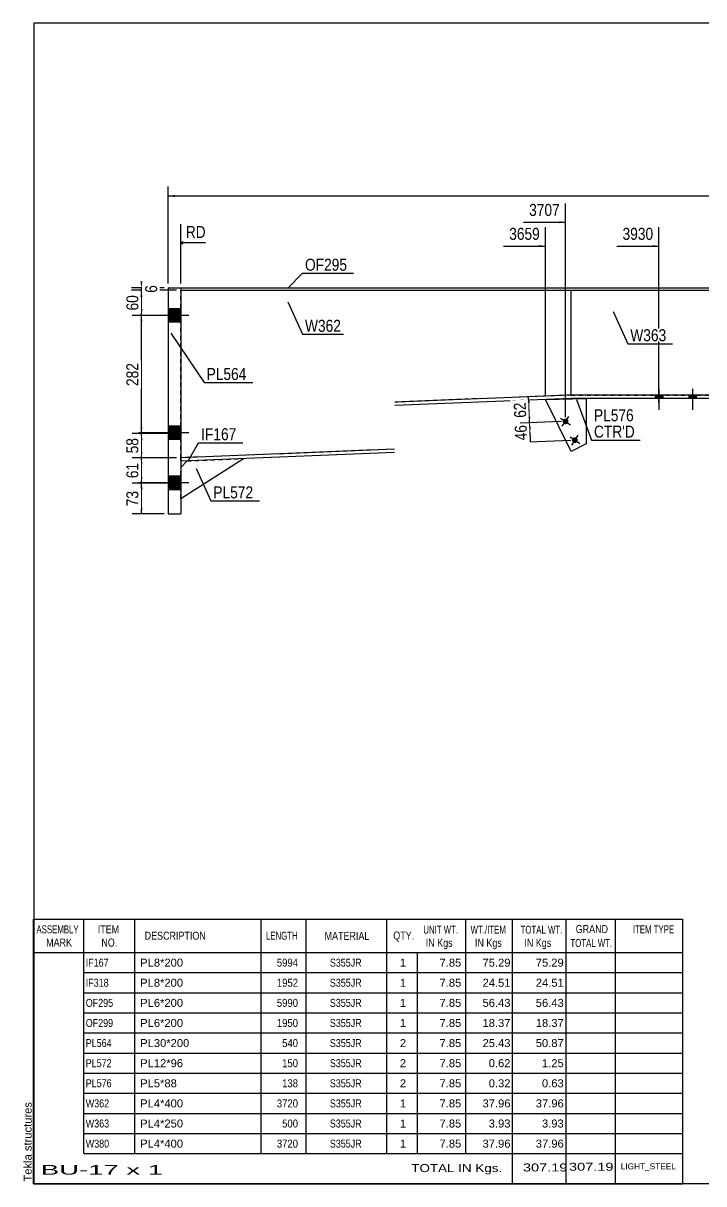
# Model space of a CAD drawing. Header units: millimetres. Extents: x -38 to 365, y -193 to 84.
# Drawn here: x -37.6 to 124.9, y -193.3 to 83.7 of the extents above; entities that cross this region are included whole.
import ezdxf

# ---------------------------------------------------------------- set-up
doc = ezdxf.new("R2010")
doc.units = ezdxf.units.MM
doc.linetypes.add('DXK_LINE_DOT1', pattern=[1.8814, 0.9407, -0.9407])
doc.styles.add('Arial', font='ARIAL.TTF', dxfattribs={"height": 0.2})
doc.styles.add('Arial Narrow', font='ARIALN.TTF', dxfattribs={"height": 0.2})

# ---------------------------------------------------------------- blocks, each defined once
blk = doc.blocks.new('Unknown-629104508-1211')
at = {"color": 5, "linetype": 'Continuous'}
for p, q in [((364.89, 83.75), (-35.11, 83.75)), ((-35.11, 83.75), (-35.11, -193.25)), ((364.89, -193.25), (364.89, 83.75)), ((-35.11, -193.25), (364.89, -193.25))]:
    blk.add_line(p, q, dxfattribs=at)
at = {"color": 174, "linetype": 'Continuous', "style": 'Arial'}
blk.add_text('Tekla structures', height=1.9102, rotation=90, dxfattribs=at).set_placement((-35.61, -192.75))
blk = doc.blocks.new('Part-629104508-1279 - 1232')
at = {"color": 2, "linetype": 'Continuous'}
for p, q in [((93.15, 20), (93.15, -5)), ((143.15, 20), (143.15, -5))]:
    blk.add_line(p, q, dxfattribs=at)
at = {"color": 7, "linetype": 'DXK_LINE_DOT1'}
for p, q in [((93.15, 20), (143.15, 20)), ((93.15, -5), (143.15, -5))]:
    blk.add_line(p, q, dxfattribs=at)
blk = doc.blocks.new('Part-629104508-1257 - 1232')
at = {"color": 2, "linetype": 'Continuous'}
for p, q in [((0, 20.6), (0, 20)), ((0, 20.6), (50.99, 20.6)), ((0, 20), (50.99, 20)), ((51.09, 20.6), (185.21, 20.6)), ((51.09, 20), (185.21, 20)), ((185.31, 20.6), (221.34, 20.6)), ((185.31, 20), (221.34, 20)), ((221.34, 20.6), (221.34, 20))]:
    blk.add_line(p, q, dxfattribs=at)
blk = doc.blocks.new('Part-629104508-1404 - 1232')
at = {"color": 2, "linetype": 'Continuous'}
for p, q in [((14.99, -20.2), (0, -29.8)), ((0, -22.3), (1.5, -20.74))]:
    blk.add_line(p, q, dxfattribs=at)
at = {"color": 7, "linetype": 'DXK_LINE_DOT1'}
for p, q in [((1.5, -20.74), (14.99, -20.2)), ((0, -29.8), (0, -22.3))]:
    blk.add_line(p, q, dxfattribs=at)
blk = doc.blocks.new('Part-629104508-1345 - 1232')
at = {"color": 2, "linetype": 'Continuous'}
for p, q in [((93.15, -5), (51.09, -6.7)), ((143.15, -5), (93.15, -5)), ((185.21, -6.7), (143.15, -5)), ((93.17, -5.8), (51.09, -7.5)), ((143.13, -5.8), (93.17, -5.8)), ((185.21, -7.5), (143.13, -5.8)), ((221.34, -12.14), (185.31, -10.68)), ((221.31, -12.94), (185.31, -11.48)), ((221.34, -12.14), (221.31, -12.94)), ((50.99, -17.94), (0, -20)), ((50.99, -18.74), (0.03, -20.8)), ((0.03, -20.8), (0, -20))]:
    blk.add_line(p, q, dxfattribs=at)
blk = doc.blocks.new('Part-629104508-1399 - 1232')
at = {"color": 2, "linetype": 'Continuous'}
for p, q in [((-3, 20.6), (0, 20.6)), ((-3, 20.6), (-3, -33.4)), ((0, 20.6), (0, -33.4)), ((-3, -33.4), (0, -33.4))]:
    blk.add_line(p, q, dxfattribs=at)
blk = doc.blocks.new('Part-629104508-1420 - 1232')
at = {"color": 7, "linetype": 'DXK_LINE_DOT1'}
for p, q in [((0, -20), (0, 20)), ((0, 20), (50.99, 20)), ((51.09, 20), (93.15, 20)), ((93.15, -5), (51.09, -6.7)), ((50.99, -17.94), (0, -20))]:
    blk.add_line(p, q, dxfattribs=at)
at = {"color": 2, "linetype": 'Continuous'}
blk.add_line((93.15, 20), (93.15, -5), dxfattribs=at)
blk = doc.blocks.new('Bolt-629104508-1421 - 1232')
at = {"linetype": 'Continuous'}
for points in [[(115.05, -5), (113.25, -5), (113.25, -5.8), (115.05, -5.8)], [(115.05, -5), (113.25, -5), (113.25, -5.8), (115.05, -5.8)], [(123.05, -5), (121.25, -5), (121.25, -5.8), (123.05, -5.8)], [(123.05, -5), (121.25, -5), (121.25, -5.8), (123.05, -5.8)]]:
    blk.add_hatch(color=3, dxfattribs=at).paths.add_polyline_path(points)
at = {"color": 3, "linetype": 'Continuous'}
for p, q in [((113.25, -5), (113.25, -5.8)), ((113.25, -5), (113.25, -5.8)), ((114.15, -3.5), (114.15, -8.5)), ((114.15, -3.5), (114.15, -8.5)), ((115.05, -5), (115.05, -5.8)), ((115.05, -5), (115.05, -5.8)), ((121.25, -5), (121.25, -5.8)), ((121.25, -5), (121.25, -5.8)), ((122.15, -3.5), (122.15, -8.5)), ((122.15, -3.5), (122.15, -8.5)), ((123.05, -5), (123.05, -5.8)), ((123.05, -5), (123.05, -5.8))]:
    blk.add_line(p, q, dxfattribs=at)
blk = doc.blocks.new('Bolt-629104508-1423 - 1232')
at = {"linetype": 'Continuous'}
for points in [[(-3, 15.6), (-3, 12.4), (0, 12.4), (0, 15.6)], [(-3, 15.6), (-3, 12.4), (0, 12.4), (0, 15.6)], [(-3, -12.4), (-3, -15.6), (0, -15.6), (0, -12.4)], [(-3, -12.4), (-3, -15.6), (0, -15.6), (0, -12.4)], [(-3, -24.4), (-3, -27.6), (0, -27.6), (0, -24.4)], [(-3, -24.4), (-3, -27.6), (0, -27.6), (0, -24.4)]]:
    blk.add_hatch(color=3, dxfattribs=at).paths.add_polyline_path(points)
at = {"color": 3, "linetype": 'Continuous'}
for p, q in [((1.9, 14), (-10, 14)), ((1.9, 14), (-10, 14)), ((0, 15.6), (-3, 15.6)), ((0, 15.6), (-3, 15.6)), ((0, 12.4), (-3, 12.4)), ((0, 12.4), (-3, 12.4)), ((0, -12.4), (-3, -12.4)), ((0, -12.4), (-3, -12.4)), ((1.9, -14), (-10, -14)), ((1.9, -14), (-10, -14)), ((0, -15.6), (-3, -15.6)), ((0, -15.6), (-3, -15.6)), ((0, -24.4), (-3, -24.4)), ((0, -24.4), (-3, -24.4)), ((1.9, -26), (-10, -26)), ((1.9, -26), (-10, -26)), ((0, -27.6), (-3, -27.6)), ((0, -27.6), (-3, -27.6))]:
    blk.add_line(p, q, dxfattribs=at)
blk = doc.blocks.new('Part-629104508-1434 - 1232')
at = {"color": 2, "linetype": 'Continuous'}
for p, q in [((87.09, -6.05), (96.77, -5.8)), ((93.19, -18.46), (87.09, -6.05)), ((96.77, -5.8), (96.77, -16.67)), ((96.77, -16.67), (93.19, -18.46))]:
    blk.add_line(p, q, dxfattribs=at)
blk = doc.blocks.new('Bolt-629104508-1437 - 1232')
at = {"linetype": 'Continuous'}
blk.add_hatch(color=3, dxfattribs=at).paths.add_polyline_path([(94.47, -15.19, -1), (93.7, -16.36, -1)])
at = {"color": 3, "linetype": 'Continuous'}
for p, q in [((92.92, -15), (95.26, -16.55)), ((93.32, -16.94), (94.86, -14.61))]:
    blk.add_line(p, q, dxfattribs=at)
blk = doc.blocks.new('Bolt-629104508-1438 - 1232')
at = {"linetype": 'Continuous'}
blk.add_hatch(color=3, dxfattribs=at).paths.add_polyline_path([(92.24, -10.72, -1), (91.47, -11.89, -1)])
at = {"color": 3, "linetype": 'Continuous'}
for p, q in [((90.68, -10.53), (93.02, -12.08)), ((91.08, -12.47), (92.62, -10.14))]:
    blk.add_line(p, q, dxfattribs=at)
blk = doc.blocks.new('StraightDimension-629104508-3689 - 1232')
at = {"linetype": 'Continuous'}
blk.add_hatch(color=7, dxfattribs=at).paths.add_polyline_path([(112.65, 30.79), (114.15, 30.54), (112.65, 30.29)])
at = {"color": 7, "linetype": 'Continuous'}
for p, q in [((114.15, -6.9), (114.15, 35.04)), ((104.09, 30.54), (114.15, 30.54))]:
    blk.add_line(p, q, dxfattribs=at)
at = {"color": 0}
blk.add_wipeout([(113.37, 31.44), (113.37, 35.64), (104.86, 35.64), (104.86, 31.44)], dxfattribs=at)
at = {"color": 3, "style": 'Arial Narrow'}
blk.add_text('3930', height=2.863, dxfattribs=at).set_placement((105.46, 32.04))
blk = doc.blocks.new('StraightDimension-629104508-3303 - 1232')
at = {"linetype": 'Continuous'}
for points in [[(83.08, -13.16), (83.27, -11.65), (83.58, -13.14)], [(83.65, -14.7), (83.46, -16.21), (83.15, -14.72)]]:
    blk.add_hatch(color=7, dxfattribs=at).paths.add_polyline_path(points)
at = {"color": 7, "linetype": 'Continuous'}
for p, q in [((90.85, -11.35), (81.02, -11.74)), ((83.46, -16.21), (83.27, -11.65)), ((93.09, -15.82), (81.21, -16.3))]:
    blk.add_line(p, q, dxfattribs=at)
at = {"color": 0}
blk.add_wipeout([(83.12, -11.51), (78.92, -11.68), (79.12, -16.53), (83.31, -16.36)], dxfattribs=at)
at = {"color": 3, "style": 'Arial Narrow'}
blk.add_text('46', height=2.863, rotation=92.3092, dxfattribs=at).set_placement((82.69, -15.78))
blk = doc.blocks.new('StraightDimension-629104508-1536 - 1232')
at = {"linetype": 'Continuous'}
for points in [[(-9.64, 18.5), (-9.39, 20), (-9.14, 18.5)], [(-9.14, 15.5), (-9.39, 14), (-9.64, 15.5)]]:
    blk.add_hatch(color=7, dxfattribs=at).paths.add_polyline_path(points)
at = {"color": 7, "linetype": 'Continuous'}
for p, q in [((-1, 20), (-11.64, 20)), ((-9.39, 14), (-9.39, 20)), ((-1, 14), (-11.64, 14))]:
    blk.add_line(p, q, dxfattribs=at)
at = {"color": 0}
blk.add_wipeout([(-9.54, 19.43), (-13.74, 19.43), (-13.74, 14.57), (-9.54, 14.57)], dxfattribs=at)
at = {"color": 3, "style": 'Arial Narrow'}
blk.add_text('60', height=2.863, rotation=90.0002, dxfattribs=at).set_placement((-10.14, 15.17))
blk = doc.blocks.new('StraightDimension-629104508-3302 - 1232')
at = {"linetype": 'Continuous'}
for points in [[(82.83, -6.92), (83.02, -5.41), (83.33, -6.9)], [(83.46, -10.14), (83.27, -11.65), (82.96, -10.16)]]:
    blk.add_hatch(color=7, dxfattribs=at).paths.add_polyline_path(points)
at = {"color": 7, "linetype": 'Continuous'}
for p, q in [((92.15, -5.04), (80.77, -5.5)), ((83.27, -11.65), (83.02, -5.41)), ((90.85, -11.35), (81.02, -11.74))]:
    blk.add_line(p, q, dxfattribs=at)
at = {"color": 0}
blk.add_wipeout([(82.9, -6.11), (78.7, -6.28), (78.9, -11.13), (83.09, -10.96)], dxfattribs=at)
at = {"color": 3, "style": 'Arial Narrow'}
blk.add_text('62', height=2.863, rotation=92.3092, dxfattribs=at).set_placement((82.47, -10.39))
blk = doc.blocks.new('StraightDimension-629104508-1474 - 1232')
at = {"linetype": 'Continuous'}
for points in [[(-1.5, 42.27), (-3, 42.52), (-1.5, 42.77)], [(340.04, 42.77), (341.54, 42.52), (340.04, 42.27)]]:
    blk.add_hatch(color=7, dxfattribs=at).paths.add_polyline_path(points)
at = {"color": 7, "linetype": 'Continuous'}
for p, q in [((-3, 21.6), (-3, 44.77)), ((341.54, 21.6), (341.54, 44.77)), ((-3, 42.52), (341.54, 42.52))]:
    blk.add_line(p, q, dxfattribs=at)
at = {"color": 0}
blk.add_wipeout([(173.53, 42.67), (173.53, 46.87), (165.01, 46.87), (165.01, 42.67)], dxfattribs=at)
at = {"color": 3, "style": 'Arial Narrow'}
blk.add_text('7970', height=2.863, dxfattribs=at).set_placement((165.61, 43.27))
blk = doc.blocks.new('StraightDimension-629104508-1527 - 1232')
at = {"linetype": 'Continuous'}
for points in [[(-9.14, 22.1), (-9.39, 20.6), (-9.64, 22.1)], [(-9.64, 18.5), (-9.39, 20), (-9.14, 18.5)]]:
    blk.add_hatch(color=7, dxfattribs=at).paths.add_polyline_path(points)
at = {"color": 7, "linetype": 'Continuous'}
for p, q in [((-4, 20.6), (-11.79, 20.6)), ((-1, 20), (-11.79, 20)), ((-9.39, 20), (-9.39, 20.6))]:
    blk.add_line(p, q, dxfattribs=at)
at = {"color": 0}
blk.add_wipeout([(-5.04, 21.81), (-9.24, 21.81), (-9.24, 18.79), (-5.04, 18.79)], dxfattribs=at)
at = {"color": 3, "style": 'Arial Narrow'}
blk.add_text('6', height=2.86, rotation=90.0002, dxfattribs=at).set_placement((-5.64, 19.39))
blk = doc.blocks.new('StraightDimension-629104508-1486 - 1232')
at = {"linetype": 'Continuous'}
for points in [[(-9.64, -15.71), (-9.39, -14.21), (-9.14, -15.71)], [(-9.14, -18.5), (-9.39, -20), (-9.64, -18.5)]]:
    blk.add_hatch(color=7, dxfattribs=at).paths.add_polyline_path(points)
at = {"color": 7, "linetype": 'Continuous'}
for p, q in [((-1, -14.21), (-11.64, -14.21)), ((-9.39, -20), (-9.39, -14.21)), ((-1, -20), (-11.64, -20))]:
    blk.add_line(p, q, dxfattribs=at)
at = {"color": 0}
blk.add_wipeout([(-9.54, -14.68), (-13.74, -14.68), (-13.74, -19.53), (-9.54, -19.53)], dxfattribs=at)
at = {"color": 3, "style": 'Arial Narrow'}
blk.add_text('58', height=2.863, rotation=90.0002, dxfattribs=at).set_placement((-10.14, -18.93))
blk = doc.blocks.new('StraightDimension-629104508-3691 - 1232')
at = {"linetype": 'Continuous'}
blk.add_hatch(color=7, dxfattribs=at).paths.add_polyline_path([(85.59, 30.79), (87.09, 30.54), (85.59, 30.29)])
at = {"color": 7, "linetype": 'Continuous'}
for p, q in [((87.09, -5.05), (87.09, 35.04)), ((77.03, 30.54), (87.09, 30.54))]:
    blk.add_line(p, q, dxfattribs=at)
at = {"color": 0, "linetype": 'Continuous'}
blk.add_wipeout([(6.53, 31.89), (6.53, 36.09), (0.59, 36.09), (0.59, 31.89)], dxfattribs=at)
at = {"color": 7, "linetype": 'Continuous'}
for p, q in [((0, 21.6), (0, 35.79)), ((0.5, 31.54), (0, 31.29)), ((0.5, 31.04), (0, 31.29)), ((5.93, 31.29), (0, 31.29))]:
    blk.add_line(p, q, dxfattribs=at)
at = {"color": 3, "linetype": 'Continuous', "style": 'Arial Narrow'}
blk.add_text('RD', height=2.863, dxfattribs=at).set_placement((1.19, 32.49))
at = {"color": 0}
blk.add_wipeout([(86.31, 31.44), (86.31, 35.64), (77.8, 35.64), (77.8, 31.44)], dxfattribs=at)
at = {"color": 3, "style": 'Arial Narrow'}
blk.add_text('3659', height=2.863, dxfattribs=at).set_placement((78.4, 32.04))
blk = doc.blocks.new('StraightDimension-629104508-1502 - 1232')
at = {"linetype": 'Continuous'}
for points in [[(-9.64, -27.56), (-9.39, -26.06), (-9.14, -27.56)], [(-9.14, -31.9), (-9.39, -33.4), (-9.64, -31.9)]]:
    blk.add_hatch(color=7, dxfattribs=at).paths.add_polyline_path(points)
at = {"color": 7, "linetype": 'Continuous'}
for p, q in [((-1, -26.06), (-11.64, -26.06)), ((-9.39, -33.4), (-9.39, -26.06)), ((-4, -33.4), (-11.64, -33.4))]:
    blk.add_line(p, q, dxfattribs=at)
at = {"color": 0}
blk.add_wipeout([(-9.54, -27.3), (-13.74, -27.3), (-13.74, -32.16), (-9.54, -32.16)], dxfattribs=at)
at = {"color": 3, "style": 'Arial Narrow'}
blk.add_text('73', height=2.863, rotation=90.0002, dxfattribs=at).set_placement((-10.14, -31.56))
blk = doc.blocks.new('StraightDimension-629104508-3690 - 1232')
at = {"linetype": 'Continuous'}
blk.add_hatch(color=7, dxfattribs=at).paths.add_polyline_path([(90.35, 36.49), (91.85, 36.24), (90.35, 35.99)])
at = {"color": 7, "linetype": 'Continuous'}
for p, q in [((91.85, -10.3), (91.85, 40.74)), ((81.79, 36.24), (91.85, 36.24))]:
    blk.add_line(p, q, dxfattribs=at)
at = {"color": 0}
blk.add_wipeout([(91.08, 37.14), (91.08, 41.34), (82.56, 41.34), (82.56, 37.14)], dxfattribs=at)
at = {"color": 3, "style": 'Arial Narrow'}
blk.add_text('3707', height=2.863, dxfattribs=at).set_placement((83.16, 37.74))
blk = doc.blocks.new('StraightDimension-629104508-1495 - 1232')
at = {"linetype": 'Continuous'}
for points in [[(-9.64, -21.5), (-9.39, -20), (-9.14, -21.5)], [(-9.14, -24.56), (-9.39, -26.06), (-9.64, -24.56)]]:
    blk.add_hatch(color=7, dxfattribs=at).paths.add_polyline_path(points)
at = {"color": 7, "linetype": 'Continuous'}
for p, q in [((-1, -20), (-11.64, -20)), ((-9.39, -26.06), (-9.39, -20)), ((-1, -26.06), (-11.64, -26.06))]:
    blk.add_line(p, q, dxfattribs=at)
at = {"color": 0}
blk.add_wipeout([(-9.54, -20.6), (-13.74, -20.6), (-13.74, -25.46), (-9.54, -25.46)], dxfattribs=at)
at = {"color": 3, "style": 'Arial Narrow'}
blk.add_text('61', height=2.863, rotation=90.0002, dxfattribs=at).set_placement((-10.14, -24.86))
blk = doc.blocks.new('StraightDimension-629104508-1510 - 1232')
at = {"linetype": 'Continuous'}
for points in [[(-9.64, 12.5), (-9.39, 14), (-9.14, 12.5)], [(-9.14, -12.71), (-9.39, -14.21), (-9.64, -12.71)]]:
    blk.add_hatch(color=7, dxfattribs=at).paths.add_polyline_path(points)
at = {"color": 7, "linetype": 'Continuous'}
for p, q in [((-1, 14), (-11.64, 14)), ((-9.39, -14.21), (-9.39, 14)), ((-1, -14.21), (-11.64, -14.21))]:
    blk.add_line(p, q, dxfattribs=at)
at = {"color": 0}
blk.add_wipeout([(-9.54, 3.24), (-13.74, 3.24), (-13.74, -3.45), (-9.54, -3.45)], dxfattribs=at)
at = {"color": 3, "style": 'Arial Narrow'}
blk.add_text('282', height=2.863, rotation=90.0002, dxfattribs=at).set_placement((-10.14, -2.85))
blk = doc.blocks.new('CBS_BOM-629104508-3795')
at = {"color": 7, "linetype": 'Continuous'}
for p, q in [((-35.14, -138.08), (-35.14, -130.08)), ((-35.14, -130.08), (119.78, -130.08)), ((-23.14, -138.08), (-23.14, -130.08)), ((-10.95, -138.08), (-10.95, -130.08)), ((19.21, -138.08), (19.21, -130.08)), ((29.89, -138.08), (29.89, -130.08)), ((49.21, -138.08), (49.21, -130.08)), ((68.01, -138.08), (68.01, -130.08)), ((79.22, -138.08), (79.22, -130.08)), ((92.01, -138.08), (92.01, -130.08)), ((103.76, -138.08), (103.76, -130.08)), ((119.78, -130.09), (119.77, -138.07)), ((-35.14, -138.08), (119.78, -138.08)), ((-35.14, -142.88), (-35.14, -138.08)), ((-23.14, -142.88), (-23.14, -138.08)), ((-10.95, -142.88), (-10.95, -138.08)), ((19.21, -142.88), (19.21, -138.08)), ((29.89, -142.88), (29.89, -138.08)), ((49.21, -142.88), (49.21, -138.08)), ((56.47, -142.88), (56.47, -138.08)), ((68.01, -142.88), (68.01, -138.08)), ((79.22, -142.88), (79.22, -138.08)), ((92.01, -142.88), (92.01, -138.08)), ((103.77, -142.88), (103.77, -138.08)), ((119.78, -138.09), (119.78, -142.88)), ((-35.14, -147.68), (-35.14, -142.88)), ((-23.14, -142.88), (119.78, -142.88)), ((-23.14, -147.68), (-23.14, -142.88)), ((-10.95, -147.68), (-10.95, -142.88)), ((19.21, -147.68), (19.21, -142.88)), ((29.89, -147.68), (29.89, -142.88)), ((49.21, -147.68), (49.21, -142.88)), ((56.47, -147.68), (56.47, -142.88)), ((68.01, -147.68), (68.01, -142.88)), ((79.22, -147.68), (79.22, -142.88)), ((92.01, -147.68), (92.01, -142.88)), ((103.77, -147.68), (103.77, -142.88)), ((119.78, -142.89), (119.78, -147.68)), ((-35.14, -152.48), (-35.14, -147.68)), ((-23.14, -147.68), (119.78, -147.68)), ((-23.14, -152.48), (-23.14, -147.68)), ((-10.95, -152.48), (-10.95, -147.68)), ((19.21, -152.48), (19.21, -147.68)), ((29.89, -152.48), (29.89, -147.68)), ((49.21, -152.48), (49.21, -147.68)), ((56.47, -152.48), (56.47, -147.68)), ((68.01, -152.48), (68.01, -147.68)), ((79.22, -152.48), (79.22, -147.68)), ((92.01, -152.48), (92.01, -147.68)), ((103.77, -152.48), (103.77, -147.68)), ((119.78, -147.69), (119.78, -152.48)), ((-35.14, -157.28), (-35.14, -152.48)), ((-23.14, -152.48), (119.78, -152.48)), ((-23.14, -157.28), (-23.14, -152.48)), ((-10.95, -157.28), (-10.95, -152.48)), ((19.21, -157.28), (19.21, -152.48)), ((29.89, -157.28), (29.89, -152.48)), ((49.21, -157.28), (49.21, -152.48)), ((56.47, -157.28), (56.47, -152.48)), ((68.01, -157.28), (68.01, -152.48)), ((79.22, -157.28), (79.22, -152.48)), ((92.01, -157.28), (92.01, -152.48)), ((103.77, -157.28), (103.77, -152.48)), ((119.78, -152.49), (119.78, -157.28)), ((-35.14, -162.08), (-35.14, -157.28)), ((-23.14, -157.28), (119.78, -157.28)), ((-23.14, -162.08), (-23.14, -157.28)), ((-10.95, -162.08), (-10.95, -157.28)), ((19.21, -162.08), (19.21, -157.28)), ((29.89, -162.08), (29.89, -157.28)), ((49.21, -162.08), (49.21, -157.28)), ((56.47, -162.08), (56.47, -157.28)), ((68.01, -162.08), (68.01, -157.28)), ((79.22, -162.08), (79.22, -157.28)), ((92.01, -162.08), (92.01, -157.28)), ((103.77, -162.08), (103.77, -157.28)), ((119.78, -157.29), (119.78, -162.08)), ((-35.14, -166.88), (-35.14, -162.08)), ((-23.14, -162.08), (119.78, -162.08)), ((-23.14, -166.88), (-23.14, -162.08)), ((-10.95, -166.88), (-10.95, -162.08)), ((19.21, -166.88), (19.21, -162.08)), ((29.89, -166.88), (29.89, -162.08)), ((49.21, -166.88), (49.21, -162.08)), ((56.47, -166.88), (56.47, -162.08)), ((68.01, -166.88), (68.01, -162.08)), ((79.22, -166.88), (79.22, -162.08)), ((92.01, -166.88), (92.01, -162.08)), ((103.77, -166.88), (103.77, -162.08)), ((119.78, -162.09), (119.78, -166.88)), ((-35.14, -171.68), (-35.14, -166.88)), ((-23.14, -166.88), (119.78, -166.88)), ((-23.14, -171.68), (-23.14, -166.88)), ((-10.95, -171.68), (-10.95, -166.88)), ((19.21, -171.68), (19.21, -166.88)), ((29.89, -171.68), (29.89, -166.88)), ((49.21, -171.68), (49.21, -166.88)), ((56.47, -171.68), (56.47, -166.88)), ((68.01, -171.68), (68.01, -166.88)), ((79.22, -171.68), (79.22, -166.88)), ((92.01, -171.68), (92.01, -166.88)), ((103.77, -171.68), (103.77, -166.88)), ((119.78, -166.89), (119.78, -171.68)), ((-35.14, -176.48), (-35.14, -171.68)), ((-23.14, -171.68), (119.78, -171.68)), ((-23.14, -176.48), (-23.14, -171.68)), ((-10.95, -176.48), (-10.95, -171.68)), ((19.21, -176.48), (19.21, -171.68)), ((29.89, -176.48), (29.89, -171.68)), ((49.21, -176.48), (49.21, -171.68)), ((56.47, -176.48), (56.47, -171.68)), ((68.01, -176.48), (68.01, -171.68)), ((79.22, -176.48), (79.22, -171.68)), ((92.01, -176.48), (92.01, -171.68)), ((103.77, -176.48), (103.77, -171.68)), ((119.78, -171.69), (119.78, -176.48)), ((-35.14, -181.28), (-35.14, -176.48)), ((-23.14, -176.48), (119.78, -176.48)), ((-23.14, -181.28), (-23.14, -176.48)), ((-10.95, -181.28), (-10.95, -176.48)), ((19.21, -181.28), (19.21, -176.48)), ((29.89, -181.28), (29.89, -176.48)), ((49.21, -181.28), (49.21, -176.48)), ((56.47, -181.28), (56.47, -176.48)), ((68.01, -181.28), (68.01, -176.48)), ((79.22, -181.28), (79.22, -176.48)), ((92.01, -181.28), (92.01, -176.48)), ((103.77, -181.28), (103.77, -176.48)), ((119.78, -176.49), (119.78, -181.28)), ((-35.14, -186.08), (-35.14, -181.28)), ((-23.14, -181.28), (119.78, -181.28)), ((-23.14, -186.08), (-23.14, -181.28)), ((-10.95, -186.08), (-10.95, -181.28)), ((19.21, -186.08), (19.21, -181.28)), ((29.89, -186.08), (29.89, -181.28)), ((49.21, -186.08), (49.21, -181.28)), ((56.47, -186.08), (56.47, -181.28)), ((68.01, -186.08), (68.01, -181.28)), ((79.22, -186.08), (79.22, -181.28)), ((92.01, -186.08), (92.01, -181.28)), ((103.77, -186.08), (103.77, -181.28)), ((119.78, -181.29), (119.78, -186.08)), ((-35.14, -193.28), (-35.14, -186.1)), ((-23.14, -186.08), (119.78, -186.08)), ((79.22, -193.28), (79.22, -186.1)), ((92.01, -193.28), (92.01, -186.1)), ((103.81, -193.28), (103.81, -186.1)), ((119.78, -186.08), (119.78, -193.28)), ((-35.14, -193.28), (119.78, -193.28))]:
    blk.add_line(p, q, dxfattribs=at)
at = {"color": 3, "linetype": 'Continuous', "style": 'Arial'}
for s, height, width, p in [('ASSEMBLY', 1.91, 0.7, (-34.46, -133.51)), ('ITEM', 1.91, 0.8, (-19.82, -133.51)), ('UNIT WT.', 1.91, 0.7, (57.9, -133.58)), ('WT./ITEM', 1.91, 0.7, (69.19, -133.58)), ('TOTAL WT.', 1.91, 0.7, (81.12, -133.58)), ('GRAND', 1.91, 0.8, (94.28, -133.43)), ('ITEM TYPE', 1.91, 0.7, (107.92, -133.5)), ('MARK', 1.91, 0.8, (-32.14, -136.65)), ('NO.', 1.91, 0.8, (-18.96, -136.65)), ('DESCRIPTION', 1.9102, 0.8, (-8.63, -135.02)), ('LENGTH', 1.91, 0.7, (20.32, -135.02)), ('MATERIAL', 1.91, 0.8, (34.34, -135.06)), ('QTY.', 1.91, 0.8, (50.73, -134.98)), ('IN Kgs', 1.91, 0.8, (58.48, -136.72)), ('IN Kgs', 1.91, 0.8, (70.23, -136.72)), ('IN Kgs', 1.91, 0.8, (82.02, -136.72)), ('TOTAL WT.', 1.91, 0.7, (93.02, -136.77))]:
    blk.add_text(s, height=height, dxfattribs=dict(at, width=width)).set_placement(p)
at = {"color": 7, "linetype": 'Continuous', "style": 'Arial'}
for s, width, p in [('IF167', 0.8, (-22.69, -141.45)), ('5994', 0.85, (22.93, -141.45)), ('S355JR', 0.8, (35.58, -141.45)), ('IF318', 0.8, (-22.69, -146.25)), ('1952', 0.85, (22.93, -146.25)), ('S355JR', 0.8, (35.58, -146.25)), ('OF295', 0.8, (-22.69, -151.05)), ('5990', 0.85, (22.93, -151.05)), ('S355JR', 0.8, (35.58, -151.05)), ('OF299', 0.8, (-22.69, -155.85)), ('1950', 0.85, (22.93, -155.85)), ('S355JR', 0.8, (35.58, -155.85)), ('PL564', 0.8, (-22.69, -160.65)), ('540', 0.85, (24.19, -160.65)), ('S355JR', 0.8, (35.58, -160.65)), ('PL572', 0.8, (-22.69, -165.45)), ('150', 0.85, (24.19, -165.45)), ('S355JR', 0.8, (35.58, -165.45)), ('PL576', 0.8, (-22.69, -170.25)), ('138', 0.85, (24.19, -170.25)), ('S355JR', 0.8, (35.58, -170.25)), ('W362', 0.8, (-22.69, -175.05)), ('3720', 0.85, (22.93, -175.05)), ('S355JR', 0.8, (35.58, -175.05)), ('W363', 0.8, (-22.69, -179.85)), ('500', 0.85, (24.19, -179.85)), ('S355JR', 0.8, (35.58, -179.85)), ('W380', 0.8, (-22.69, -184.65)), ('3720', 0.85, (22.93, -184.65)), ('S355JR', 0.8, (35.58, -184.65))]:
    blk.add_text(s, height=1.91, dxfattribs=dict(at, width=width)).set_placement(p)
for s, p in [('PL8*200', (-9.7, -141.45)), ('1', (52.3, -141.45)), ('7.85', (61.76, -141.45)), ('75.29', (72.03, -141.45)), ('75.29', (84.74, -141.45)), ('PL8*200', (-9.7, -146.25)), ('1', (52.3, -146.25)), ('7.85', (61.76, -146.25)), ('24.51', (72.03, -146.25)), ('24.51', (84.74, -146.25)), ('PL6*200', (-9.7, -151.05)), ('1', (52.3, -151.05)), ('7.85', (61.76, -151.05)), ('56.43', (72.03, -151.05)), ('56.43', (84.74, -151.05)), ('PL6*200', (-9.7, -155.85)), ('1', (52.3, -155.85)), ('7.85', (61.76, -155.85)), ('18.37', (72.03, -155.85)), ('18.37', (84.74, -155.85)), ('PL30*200', (-9.7, -160.65)), ('2', (52.3, -160.65)), ('7.85', (61.76, -160.65)), ('25.43', (72.03, -160.65)), ('50.87', (84.74, -160.65)), ('PL12*96', (-9.7, -165.45)), ('2', (52.3, -165.45)), ('7.85', (61.76, -165.45)), ('0.62', (73.51, -165.45)), ('1.25', (86.22, -165.45)), ('PL5*88', (-9.7, -170.25)), ('2', (52.3, -170.25)), ('7.85', (61.76, -170.25)), ('0.32', (73.51, -170.25)), ('0.63', (86.22, -170.25)), ('PL4*400', (-9.7, -175.05)), ('1', (52.3, -175.05)), ('7.85', (61.76, -175.05)), ('37.96', (72.03, -175.05)), ('37.96', (84.74, -175.05)), ('PL4*250', (-9.7, -179.85)), ('1', (52.3, -179.85)), ('7.85', (61.76, -179.85)), ('3.93', (73.51, -179.85)), ('3.93', (86.22, -179.85)), ('PL4*400', (-9.7, -184.65)), ('1', (52.3, -184.65)), ('7.85', (61.76, -184.65)), ('37.96', (72.03, -184.65)), ('37.96', (84.74, -184.65))]:
    blk.add_text(s, height=1.91, dxfattribs=at).set_placement(p)
at = {"color": 6, "linetype": 'Continuous', "style": 'Arial'}
for s, height, width, p in [('307.19', 1.91, 1.3, (92.68, -190.17)), ('BU-17 x 1', 2.292, 2.05, (-33.42, -191.09)), ('TOTAL IN Kgs.', 1.9102, 1.2, (55.02, -190.49)), ('307.19', 1.91, 1.3, (81.68, -190.34))]:
    blk.add_text(s, height=height, dxfattribs=dict(at, width=width)).set_placement(p)
blk.add_text('LIGHT_STEEL', height=1.4135, dxfattribs=at).set_placement((105.03, -189.83))
blk = doc.blocks.new('Mark-629104508-1252 - 1232')
at = {"color": 0}
blk.add_wipeout([(39.7, 24.67), (39.7, 27.67), (29.65, 27.67), (29.65, 24.67)], dxfattribs=at)
blk.add_wipeout([(39.7, 24.67), (39.7, 27.67), (29.65, 27.67), (29.65, 24.67)], dxfattribs=at)
at = {"color": 7, "linetype": 'Continuous'}
for p, q in [((25.52, 20.53), (29.05, 24.07)), ((29.05, 24.07), (41.2, 24.07))]:
    blk.add_line(p, q, dxfattribs=at)
at = {"color": 3, "style": 'Arial Narrow'}
blk.add_text('OF295', height=2.863, dxfattribs=at).set_placement((29.65, 24.67))
blk = doc.blocks.new('Mark-629104508-1275 - 1232')
at = {"color": 0}
blk.add_wipeout([(115.9, 7.84), (115.9, 10.84), (107.31, 10.84), (107.31, 7.84)], dxfattribs=at)
blk.add_wipeout([(115.9, 7.84), (115.9, 10.84), (107.31, 10.84), (107.31, 7.84)], dxfattribs=at)
at = {"color": 7, "linetype": 'Continuous'}
for p, q in [((103.18, 14.97), (106.71, 7.24)), ((106.71, 7.24), (117.4, 7.24))]:
    blk.add_line(p, q, dxfattribs=at)
at = {"color": 3, "style": 'Arial Narrow'}
blk.add_text('W363', height=2.863, dxfattribs=at).set_placement((107.31, 7.84))
blk = doc.blocks.new('Mark-629104508-1341 - 1232')
at = {"color": 0}
blk.add_wipeout([(13.27, -15.78), (13.27, -12.78), (4.86, -12.78), (4.86, -15.78)], dxfattribs=at)
blk.add_wipeout([(13.27, -15.78), (13.27, -12.78), (4.86, -12.78), (4.86, -15.78)], dxfattribs=at)
at = {"color": 7, "linetype": 'Continuous'}
for p, q in [((1.76, -20.71), (4.26, -16.38)), ((4.26, -16.38), (14.77, -16.38))]:
    blk.add_line(p, q, dxfattribs=at)
at = {"color": 3, "style": 'Arial Narrow'}
blk.add_text('IF167', height=2.863, dxfattribs=at).set_placement((4.86, -15.78))
blk = doc.blocks.new('Mark-629104508-1395 - 1232')
at = {"color": 0}
blk.add_wipeout([(15.67, -1.42), (15.67, 1.58), (6.16, 1.58), (6.16, -1.42)], dxfattribs=at)
blk.add_wipeout([(15.67, -1.42), (15.67, 1.58), (6.16, 1.58), (6.16, -1.42)], dxfattribs=at)
at = {"color": 7, "linetype": 'Continuous'}
for p, q in [((-2.37, 9.77), (5.56, -2.02)), ((5.56, -2.02), (17.17, -2.02))]:
    blk.add_line(p, q, dxfattribs=at)
at = {"color": 3, "style": 'Arial Narrow'}
blk.add_text('PL564', height=2.863, dxfattribs=at).set_placement((6.16, -1.42))
blk = doc.blocks.new('Mark-629104508-1400 - 1232')
at = {"color": 0}
blk.add_wipeout([(17.27, -29.67), (17.27, -26.67), (7.77, -26.67), (7.77, -29.67)], dxfattribs=at)
blk.add_wipeout([(17.27, -29.67), (17.27, -26.67), (7.77, -26.67), (7.77, -29.67)], dxfattribs=at)
at = {"color": 7, "linetype": 'Continuous'}
for p, q in [((3.63, -22.53), (7.17, -30.27)), ((7.17, -30.27), (18.77, -30.27))]:
    blk.add_line(p, q, dxfattribs=at)
at = {"color": 3, "style": 'Arial Narrow'}
blk.add_text('PL572', height=2.863, dxfattribs=at).set_placement((7.77, -29.67))
blk = doc.blocks.new('Mark-629104508-1416 - 1232')
at = {"color": 0}
blk.add_wipeout([(38.24, 10.09), (38.24, 13.09), (29.65, 13.09), (29.65, 10.09)], dxfattribs=at)
blk.add_wipeout([(38.24, 10.09), (38.24, 13.09), (29.65, 13.09), (29.65, 10.09)], dxfattribs=at)
at = {"color": 7, "linetype": 'Continuous'}
for p, q in [((25.52, 17.22), (29.05, 9.49)), ((29.05, 9.49), (38.84, 9.49))]:
    blk.add_line(p, q, dxfattribs=at)
at = {"color": 3, "style": 'Arial Narrow'}
blk.add_text('W362', height=2.863, dxfattribs=at).set_placement((29.65, 10.09))
blk = doc.blocks.new('Mark-629104508-1430 - 1232')
at = {"color": 0}
blk.add_wipeout([(108.14, -11.27), (108.14, -8.27), (98.64, -8.27), (98.64, -11.27)], dxfattribs=at)
blk.add_wipeout([(108.14, -11.27), (108.14, -8.27), (98.64, -8.27), (98.64, -11.27)], dxfattribs=at)
blk.add_wipeout([(108.39, -15.17), (108.39, -12.17), (98.64, -12.17), (98.64, -15.17)], dxfattribs=at)
blk.add_wipeout([(108.39, -15.17), (108.39, -12.17), (98.64, -12.17), (98.64, -15.17)], dxfattribs=at)
at = {"color": 7, "linetype": 'Continuous'}
for p, q in [((94.5, -6.09), (98.04, -15.77)), ((98.04, -15.77), (109.64, -15.77))]:
    blk.add_line(p, q, dxfattribs=at)
at = {"color": 3, "style": 'Arial Narrow'}
blk.add_text('PL576', height=2.863, dxfattribs=at).set_placement((98.64, -11.27))
at = {"color": 1, "style": 'Arial Narrow'}
blk.add_text("CTR'D", height=2.863, dxfattribs=at).set_placement((98.64, -15.17))

msp = doc.modelspace()

# ---------------------------------------------------------------- block references
for name in ['Unknown-629104508-1211', 'Part-629104508-1399 - 1232', 'Part-629104508-1257 - 1232', 'Part-629104508-1420 - 1232', 'Part-629104508-1279 - 1232', 'Bolt-629104508-1423 - 1232', 'Part-629104508-1345 - 1232', 'Bolt-629104508-1421 - 1232', 'Part-629104508-1434 - 1232', 'Bolt-629104508-1438 - 1232', 'Bolt-629104508-1437 - 1232', 'Part-629104508-1404 - 1232', 'CBS_BOM-629104508-3795']:
    msp.add_blockref(name, (0, 0))

# ---------------------------------------------------------------- next in the draw order: block references
for name in ['StraightDimension-629104508-3689 - 1232', 'StraightDimension-629104508-1536 - 1232', 'Mark-629104508-1341 - 1232', 'StraightDimension-629104508-3303 - 1232', 'StraightDimension-629104508-1486 - 1232', 'Mark-629104508-1400 - 1232', 'StraightDimension-629104508-1502 - 1232']:
    msp.add_blockref(name, (0, 0))

# ---------------------------------------------------------------- next in the draw order: block references
for name in ['StraightDimension-629104508-1474 - 1232', 'Mark-629104508-1275 - 1232', 'StraightDimension-629104508-3302 - 1232', 'Mark-629104508-1430 - 1232', 'StraightDimension-629104508-1495 - 1232']:
    msp.add_blockref(name, (0, 0))

# ---------------------------------------------------------------- next in the draw order: block references
msp.add_blockref('StraightDimension-629104508-1527 - 1232', (0, 0))

# ---------------------------------------------------------------- next in the draw order: block references
msp.add_blockref('StraightDimension-629104508-3691 - 1232', (0, 0))

# ---------------------------------------------------------------- next in the draw order: block references
for name in ['StraightDimension-629104508-3690 - 1232', 'Mark-629104508-1252 - 1232', 'Mark-629104508-1416 - 1232', 'StraightDimension-629104508-1510 - 1232']:
    msp.add_blockref(name, (0, 0))

# ---------------------------------------------------------------- next in the draw order: block references
msp.add_blockref('Mark-629104508-1395 - 1232', (0, 0))

doc.saveas('drawing.dxf')
